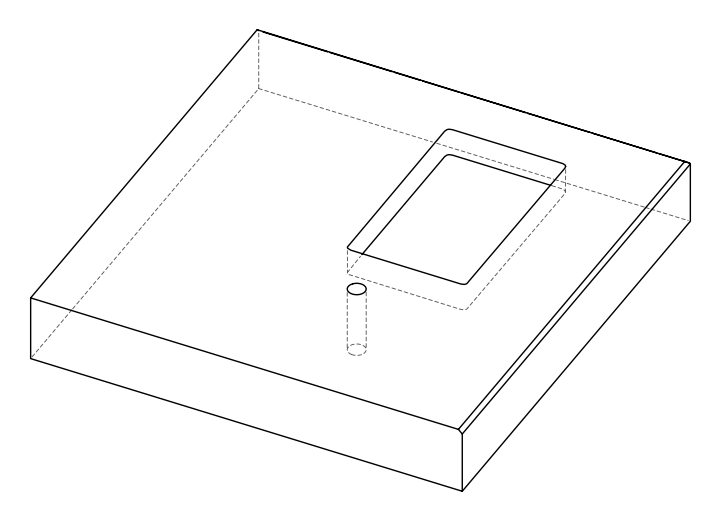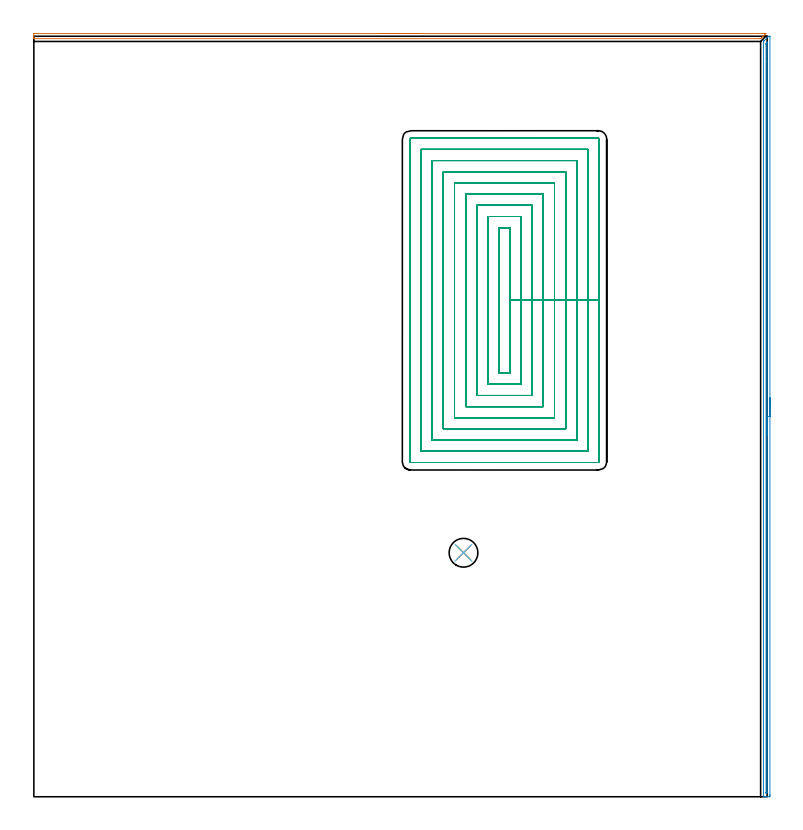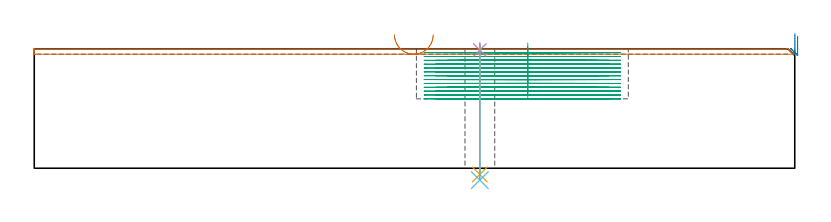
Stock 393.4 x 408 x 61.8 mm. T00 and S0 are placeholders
(PLAN: 6 operations, 4 tool changes, 96.9 min)
(1 AREA_MILL | FG_CHAMFER_SURFACE | UGT0205_001 | 3.29 min | 1541 mm3)
(2 AREA_MILL_1 | FG_CHAMFER_SURFACE_1 | UGT0205_001 | 6.66 min | 2490 mm3)
(3 MILL_RECTANGULAR_POCKET | POCKET_RECTANGULAR_STRAIGHT | NXT0201_009 | Follow Part, ap 2, ae 75% | 86.38 min | 516267 mm3)
(4 SPOT_DRILL | STEP1HOLE | NXT0321_9005460120000 | 0.03 min | 32 mm3)
(5 DRILL_THROUGH_HOLE_INTO_CENTER | STEP1HOLE | NXT0301_065 | 0.27 min | 4223 mm3)
(6 DRILL_TO_ENLARGE_THROUGH_HOLE | STEP1HOLE | UGT0301_284 | 0.28 min | 7246 mm3)
(TOOL UGT0205_001 | Chamfer Mill 20 x 3 x 45 deg. | D20 FL50 Z2)
(TOOL NXT0201_009 | ENDMILL 8mm [2P460-0800-NA 1630] | D8 FL26 Z6)
(TOOL NXT0321_9005460120000 | NC Spot Drill, 142deg, 12mm, Carbide, Uncoated | D12 PA142 FL30 Z2)
(TOOL NXT0301_065 | Carbide Drill 9.4mm [860.1-0940-075A1-MM 2214] | D9.4 PA140 FL98 Z2)
(TOOL UGT0301_284 | Twist Drill 15.4 mm | D15.4 PA118 FL120 Z2)
(OP 1 AREA_MILL)
G17 G21 G94 G90
T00 M6
G54
G17 G0 G90 X186.35 Y409.5 S1061 M3
G43 Z71.8 H0
Z69.
G94 G1 X186.388 Z68.128 F250.
X186.502 Z67.264
X186.691 Z66.412
X186.953 Z65.58
X187.287 Z64.774
X187.69 Z64.
X188.158 Z63.264
X188.69 Z62.572
X189.279 Z61.929
X189.922 Z61.34
X190.614 Z60.809
X191.35 Z60.34
X192.124 Z59.937
X192.93 Z59.603
X193.762 Z59.341
X194.614 Z59.152
X195.478 Z59.038
X196.35 Z59.
X392.422
X392.672 Y409.496 Z59.004
X392.682 Y409.493 Z59.005
X392.672 Y409.472 Z59.027
X392.188 Y408.986 Z59.51
X391.64 Y408.44 Z60.06
X391.302 Y408.1 Z60.396
X390.776 Y407.576 Z60.924
X390.416 Y407.214 Z61.282
X390.289 Y407.088 Z61.41
X389.961 Y406.761 Z61.739
X389.917 Y406.719 Z61.781
X389.9 Y406.707 Z61.793
X389.395 Y406.7 Z61.8
X0.176
X0.009 Y406.703 Z61.788
X0.007 Y406.727 Z61.764
X0. Y407.106 Z61.394
Y407.4 Z61.099
Y408.1 Z60.395
Y409.335 Z59.162
X0.002 Y409.491 Z59.005
X0.436 Y409.5 Z59.
X196.35
X197.222 Z59.038
X198.086 Z59.152
X198.938 Z59.341
X199.77 Z59.603
X200.576 Z59.937
X201.35 Z60.34
X202.086 Z60.809
X202.778 Z61.34
X203.421 Z61.929
X204.01 Z62.572
X204.542 Z63.264
X205.01 Z64.
X205.413 Z64.774
X205.747 Z65.58
X206.009 Z66.412
X206.198 Z67.264
X206.312 Z68.128
X206.35 Z69.
G0 Z71.8
M5
M2
(OP 2 AREA_MILL_1)
G17 G21 G94 G90
T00 M6
G54
G17 G0 G90 X394.9 Y214.001 S1061 M3
G43 Z71.8 H0
Z68.3
G94 G1 Y213.963 Z67.428 F250.
Y213.849 Z66.563
Y213.66 Z65.712
Y213.398 Z64.88
Y213.064 Z64.074
Y212.661 Z63.3
Y212.192 Z62.564
Y211.661 Z61.872
Y211.072 Z61.229
Y210.429 Z60.64
Y209.737 Z60.108
Y209.001 Z59.64
Y208.227 Z59.237
Y207.421 Z58.903
Y206.589 Z58.641
Y205.737 Z58.452
Y204.872 Z58.338
Y204.001 Z58.3
Y1.083
X394.899 Y0.626 Z58.301
X394.895 Y0.195 Z58.302
X394.891 Y0.01 Z58.304
X394.47 Y0. Z58.725
X393.063 Z60.133
X392.71 Z60.485
X392.003 Z61.196
X391.745 Z61.454
X391.396 Y0.001 Z61.794
X391.4 Y0.179 Z61.8
Y404.693
X391.403 Y405.207 Z61.788
X391.596 Y405.396 Z61.603
X391.609 Y405.409 Z61.591
X391.786 Y405.587 Z61.412
X391.83 Y405.631 Z61.367
X393.873 Y407.673 Z59.326
X394.03 Y407.832 Z59.167
X394.174 Y407.971 Z59.024
X394.203 Y407.992 Z58.995
X394.25 Y407.995 Z58.948
X394.268 Y407.996 Z58.93
X394.891 Y408.001 Z58.306
X394.9 Y407.898 Z58.3
Y204.001
X393.486 Z59.714
X393.485 Y2.414 Z59.715
X393.484 Y2.371 Z59.716
X393.474 Y2.01 Z59.726
X393.116 Y2.002 Z60.084
X392.904 Z60.296
X392.87 Y2.004 Z60.33
X392.836 Y2.01 Z60.364
X392.821 Y2.017 Z60.379
X392.82 Y2.044 Z60.38
X392.815 Y2.308 Z60.385
Y403.693
X392.816 Y403.799 Z60.384
X392.821 Y404.136 Z60.379
X392.923 Y404.261 Z60.277
X393.028 Y404.371 Z60.172
X393.343 Y404.693 Z59.857
X393.383 Y404.732 Z59.817
X393.471 Y404.814 Z59.729
X393.475 Y404.816 Z59.725
X393.479 Y404.806 Z59.721
X393.483 Y404.693 Z59.717
X393.485 Y404.521 Z59.715
X393.486 Y394.535 Z59.714
Y204.001
Y203.129 Z59.752
Y202.264 Z59.866
Y201.413 Z60.055
Y200.581 Z60.317
Y199.775 Z60.651
Y199.001 Z61.054
Y198.265 Z61.523
Y197.573 Z62.054
Y196.93 Z62.643
Y196.34 Z63.286
Y195.809 Z63.978
Y195.341 Z64.714
Y194.938 Z65.488
Y194.604 Z66.294
Y194.342 Z67.126
Y194.153 Z67.978
Y194.039 Z68.843
Y194.001 Z69.714
G0 Z71.8
M5
M2
(OP 3 MILL_RECTANGULAR_POCKET)
G17 G21 G94 G90
T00 M6
G54
G17 G0 G90 X255.3 Y247.668 S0 M3
G43 Z71.8 H1
Z64.8
G94 G1 Y266.3 Z59.808 F250.
Y305.3 F500.
X249.7
Y227.3
X255.3
Y266.3
X261.3
Y311.3
X243.7
Y221.3
X261.3
Y266.3
X267.3
Y317.3
X237.7
Y215.3
X267.3
Y266.3
X273.3
Y323.3
X231.7
Y209.3
X273.3
Y266.3
X279.3
Y329.3
X225.7
Y203.3
X279.3
Y266.3
X285.3
Y335.3
X219.7
Y197.3
X285.3
Y266.3
X291.3
Y341.3
X213.7
Y191.3
X291.3
Y266.3
X297.3
Y347.3
X207.7
Y185.3
X297.3
Y266.3
X303.3
Y352.9
G3 X302.9 Y353.3 R0.4
G1 X202.1
G3 X201.7 Y352.9 R0.4
G1 Y179.7
G3 X202.1 Y179.3 R0.4
G1 X302.9
G3 X303.3 Y179.7 R0.4
G1 Y266.3
Y267.3
G0 X255.3 Y247.668 Z62.808
G1 Y266.3 Z57.815 F250.
Y305.3 F500.
X249.7
Y227.3
X255.3
Y266.3
X261.3
Y311.3
X243.7
Y221.3
X261.3
Y266.3
X267.3
Y317.3
X237.7
Y215.3
X267.3
Y266.3
X273.3
Y323.3
X231.7
Y209.3
X273.3
Y266.3
X279.3
Y329.3
X225.7
Y203.3
X279.3
Y266.3
X285.3
Y335.3
X219.7
Y197.3
X285.3
Y266.3
X291.3
Y341.3
X213.7
Y191.3
X291.3
Y266.3
X297.3
Y347.3
X207.7
Y185.3
X297.3
Y266.3
X303.3
Y352.9
G3 X302.9 Y353.3 R0.4
G1 X202.1
G3 X201.7 Y352.9 R0.4
G1 Y179.7
G3 X202.1 Y179.3 R0.4
G1 X302.9
G3 X303.3 Y179.7 R0.4
G1 Y266.3
Y267.3
G0 X255.3 Y247.668 Z60.815
G1 Y266.3 Z55.823 F250.
Y305.3 F500.
X249.7
Y227.3
X255.3
Y266.3
X261.3
Y311.3
X243.7
Y221.3
X261.3
Y266.3
X267.3
Y317.3
X237.7
Y215.3
X267.3
Y266.3
X273.3
Y323.3
X231.7
Y209.3
X273.3
Y266.3
X279.3
Y329.3
X225.7
Y203.3
X279.3
Y266.3
X285.3
Y335.3
X219.7
Y197.3
X285.3
Y266.3
X291.3
Y341.3
X213.7
Y191.3
X291.3
Y266.3
X297.3
Y347.3
X207.7
Y185.3
X297.3
Y266.3
X303.3
Y352.9
G3 X302.9 Y353.3 R0.4
G1 X202.1
G3 X201.7 Y352.9 R0.4
G1 Y179.7
G3 X202.1 Y179.3 R0.4
G1 X302.9
G3 X303.3 Y179.7 R0.4
G1 Y266.3
Y267.3
G0 X255.3 Y247.668 Z58.823
G1 Y266.3 Z53.831 F250.
Y305.3 F500.
X249.7
Y227.3
X255.3
Y266.3
X261.3
Y311.3
X243.7
Y221.3
X261.3
Y266.3
X267.3
Y317.3
X237.7
Y215.3
X267.3
Y266.3
X273.3
Y323.3
X231.7
Y209.3
X273.3
Y266.3
X279.3
Y329.3
X225.7
Y203.3
X279.3
Y266.3
X285.3
Y335.3
X219.7
Y197.3
X285.3
Y266.3
X291.3
Y341.3
X213.7
Y191.3
X291.3
Y266.3
X297.3
Y347.3
X207.7
Y185.3
X297.3
Y266.3
X303.3
Y352.9
G3 X302.9 Y353.3 R0.4
G1 X202.1
G3 X201.7 Y352.9 R0.4
G1 Y179.7
G3 X202.1 Y179.3 R0.4
G1 X302.9
G3 X303.3 Y179.7 R0.4
G1 Y266.3
Y267.3
G0 X255.3 Y247.668 Z56.831
G1 Y266.3 Z51.838 F250.
Y305.3 F500.
X249.7
Y227.3
X255.3
Y266.3
X261.3
Y311.3
X243.7
Y221.3
X261.3
Y266.3
X267.3
Y317.3
X237.7
Y215.3
X267.3
Y266.3
X273.3
Y323.3
X231.7
Y209.3
X273.3
Y266.3
X279.3
Y329.3
X225.7
Y203.3
X279.3
Y266.3
X285.3
Y335.3
X219.7
Y197.3
X285.3
Y266.3
X291.3
Y341.3
X213.7
Y191.3
X291.3
Y266.3
X297.3
Y347.3
X207.7
Y185.3
X297.3
Y266.3
X303.3
Y352.9
G3 X302.9 Y353.3 R0.4
G1 X202.1
G3 X201.7 Y352.9 R0.4
G1 Y179.7
G3 X202.1 Y179.3 R0.4
G1 X302.9
G3 X303.3 Y179.7 R0.4
G1 Y266.3
Y267.3
G0 X255.3 Y247.668 Z54.838
G1 Y266.3 Z49.846 F250.
Y305.3 F500.
X249.7
Y227.3
X255.3
Y266.3
X261.3
Y311.3
X243.7
Y221.3
X261.3
Y266.3
X267.3
Y317.3
X237.7
Y215.3
X267.3
Y266.3
X273.3
Y323.3
X231.7
Y209.3
X273.3
Y266.3
X279.3
Y329.3
X225.7
Y203.3
X279.3
Y266.3
X285.3
Y335.3
X219.7
Y197.3
X285.3
Y266.3
X291.3
Y341.3
X213.7
Y191.3
X291.3
Y266.3
X297.3
Y347.3
X207.7
Y185.3
X297.3
Y266.3
X303.3
Y352.9
G3 X302.9 Y353.3 R0.4
G1 X202.1
G3 X201.7 Y352.9 R0.4
G1 Y179.7
G3 X202.1 Y179.3 R0.4
G1 X302.9
G3 X303.3 Y179.7 R0.4
G1 Y266.3
Y267.3
G0 X255.3 Y247.668 Z52.846
G1 Y266.3 Z47.854 F250.
Y305.3 F500.
X249.7
Y227.3
X255.3
Y266.3
X261.3
Y311.3
X243.7
Y221.3
X261.3
Y266.3
X267.3
Y317.3
X237.7
Y215.3
X267.3
Y266.3
X273.3
Y323.3
X231.7
Y209.3
X273.3
Y266.3
X279.3
Y329.3
X225.7
Y203.3
X279.3
Y266.3
X285.3
Y335.3
X219.7
Y197.3
X285.3
Y266.3
X291.3
Y341.3
X213.7
Y191.3
X291.3
Y266.3
X297.3
Y347.3
X207.7
Y185.3
X297.3
Y266.3
X303.3
Y352.9
G3 X302.9 Y353.3 R0.4
G1 X202.1
G3 X201.7 Y352.9 R0.4
G1 Y179.7
G3 X202.1 Y179.3 R0.4
G1 X302.9
G3 X303.3 Y179.7 R0.4
G1 Y266.3
Y267.3
G0 X255.3 Y247.668 Z50.854
G1 Y266.3 Z45.862 F250.
Y305.3 F500.
X249.7
Y227.3
X255.3
Y266.3
X261.3
Y311.3
X243.7
Y221.3
X261.3
Y266.3
X267.3
Y317.3
X237.7
Y215.3
X267.3
Y266.3
X273.3
Y323.3
X231.7
Y209.3
X273.3
Y266.3
X279.3
Y329.3
X225.7
Y203.3
X279.3
Y266.3
X285.3
Y335.3
X219.7
Y197.3
X285.3
Y266.3
X291.3
Y341.3
X213.7
Y191.3
X291.3
Y266.3
X297.3
Y347.3
X207.7
Y185.3
X297.3
Y266.3
X303.3
Y352.9
G3 X302.9 Y353.3 R0.4
G1 X202.1
G3 X201.7 Y352.9 R0.4
G1 Y179.7
G3 X202.1 Y179.3 R0.4
G1 X302.9
G3 X303.3 Y179.7 R0.4
G1 Y266.3
Y267.3
G0 X255.3 Y247.668 Z48.862
G1 Y266.3 Z43.869 F250.
Y305.3 F500.
X249.7
Y227.3
X255.3
Y266.3
X261.3
Y311.3
X243.7
Y221.3
X261.3
Y266.3
X267.3
Y317.3
X237.7
Y215.3
X267.3
Y266.3
X273.3
Y323.3
X231.7
Y209.3
X273.3
Y266.3
X279.3
Y329.3
X225.7
Y203.3
X279.3
Y266.3
X285.3
Y335.3
X219.7
Y197.3
X285.3
Y266.3
X291.3
Y341.3
X213.7
Y191.3
X291.3
Y266.3
X297.3
Y347.3
X207.7
Y185.3
X297.3
Y266.3
X303.3
Y352.9
G3 X302.9 Y353.3 R0.4
G1 X202.1
G3 X201.7 Y352.9 R0.4
G1 Y179.7
G3 X202.1 Y179.3 R0.4
G1 X302.9
G3 X303.3 Y179.7 R0.4
G1 Y266.3
Y267.3
G0 X255.3 Y247.668 Z46.869
G1 Y266.3 Z41.877 F250.
Y305.3 F500.
X249.7
Y227.3
X255.3
Y266.3
X261.3
Y311.3
X243.7
Y221.3
X261.3
Y266.3
X267.3
Y317.3
X237.7
Y215.3
X267.3
Y266.3
X273.3
Y323.3
X231.7
Y209.3
X273.3
Y266.3
X279.3
Y329.3
X225.7
Y203.3
X279.3
Y266.3
X285.3
Y335.3
X219.7
Y197.3
X285.3
Y266.3
X291.3
Y341.3
X213.7
Y191.3
X291.3
Y266.3
X297.3
Y347.3
X207.7
Y185.3
X297.3
Y266.3
X303.3
Y352.9
G3 X302.9 Y353.3 R0.4
G1 X202.1
G3 X201.7 Y352.9 R0.4
G1 Y179.7
G3 X202.1 Y179.3 R0.4
G1 X302.9
G3 X303.3 Y179.7 R0.4
G1 Y266.3
Y267.3
G0 X255.3 Y247.668 Z44.877
G1 Y266.3 Z39.885 F250.
Y305.3 F500.
X249.7
Y227.3
X255.3
Y266.3
X261.3
Y311.3
X243.7
Y221.3
X261.3
Y266.3
X267.3
Y317.3
X237.7
Y215.3
X267.3
Y266.3
X273.3
Y323.3
X231.7
Y209.3
X273.3
Y266.3
X279.3
Y329.3
X225.7
Y203.3
X279.3
Y266.3
X285.3
Y335.3
X219.7
Y197.3
X285.3
Y266.3
X291.3
Y341.3
X213.7
Y191.3
X291.3
Y266.3
X297.3
Y347.3
X207.7
Y185.3
X297.3
Y266.3
X303.3
Y352.9
G3 X302.9 Y353.3 R0.4
G1 X202.1
G3 X201.7 Y352.9 R0.4
G1 Y179.7
G3 X202.1 Y179.3 R0.4
G1 X302.9
G3 X303.3 Y179.7 R0.4
G1 Y266.3
Y267.3
G0 X255.3 Y247.668 Z42.885
G1 Y266.3 Z37.892 F250.
Y305.3 F500.
X249.7
Y227.3
X255.3
Y266.3
X261.3
Y311.3
X243.7
Y221.3
X261.3
Y266.3
X267.3
Y317.3
X237.7
Y215.3
X267.3
Y266.3
X273.3
Y323.3
X231.7
Y209.3
X273.3
Y266.3
X279.3
Y329.3
X225.7
Y203.3
X279.3
Y266.3
X285.3
Y335.3
X219.7
Y197.3
X285.3
Y266.3
X291.3
Y341.3
X213.7
Y191.3
X291.3
Y266.3
X297.3
Y347.3
X207.7
Y185.3
X297.3
Y266.3
X303.3
Y352.9
G3 X302.9 Y353.3 R0.4
G1 X202.1
G3 X201.7 Y352.9 R0.4
G1 Y179.7
G3 X202.1 Y179.3 R0.4
G1 X302.9
G3 X303.3 Y179.7 R0.4
G1 Y266.3
Y267.3
G0 X255.3 Y247.668 Z40.892
G1 Y266.3 Z35.9 F250.
Y305.3 F500.
X249.7
Y227.3
X255.3
Y266.3
X261.3
Y311.3
X243.7
Y221.3
X261.3
Y266.3
X267.3
Y317.3
X237.7
Y215.3
X267.3
Y266.3
X273.3
Y323.3
X231.7
Y209.3
X273.3
Y266.3
X279.3
Y329.3
X225.7
Y203.3
X279.3
Y266.3
X285.3
Y335.3
X219.7
Y197.3
X285.3
Y266.3
X291.3
Y341.3
X213.7
Y191.3
X291.3
Y266.3
X297.3
Y347.3
X207.7
Y185.3
X297.3
Y266.3
X303.3
Y352.9
G3 X302.9 Y353.3 R0.4
G1 X202.1
G3 X201.7 Y352.9 R0.4
G1 Y179.7
G3 X202.1 Y179.3 R0.4
G1 X302.9
G3 X303.3 Y179.7 R0.4
G1 Y266.3
Y267.3
G0 Z71.8
M5
M2
(OP 4 SPOT_DRILL)
G17 G21 G94 G90
T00 M6
G54
G17 G0 G90 X230.5 Y130.9 S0 M3
G43 Z71.8 H0
G94 G81 G98 Z61.137 F250. R64.8
G80
M5
M2
(OP 5 DRILL_THROUGH_HOLE_INTO_CENTER)
G17 G21 G94 G90
T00 M6
G54
G17 G0 G90 X230.5 Y130.9 S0 M3
G43 Z71.8 H1
G94 G73 G98 Z-3.211 F250. Q9.287 R63.8
G80
M5
M2
(OP 6 DRILL_TO_ENLARGE_THROUGH_HOLE)
G17 G21 G94 G90
T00 M6
G54
G17 G0 G90 X230.5 Y130.9 S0 M3
G43 Z71.8 H0
G94 G73 G98 Z-6.127 F250. Q13.585 R63.8
G80
M5
M2
